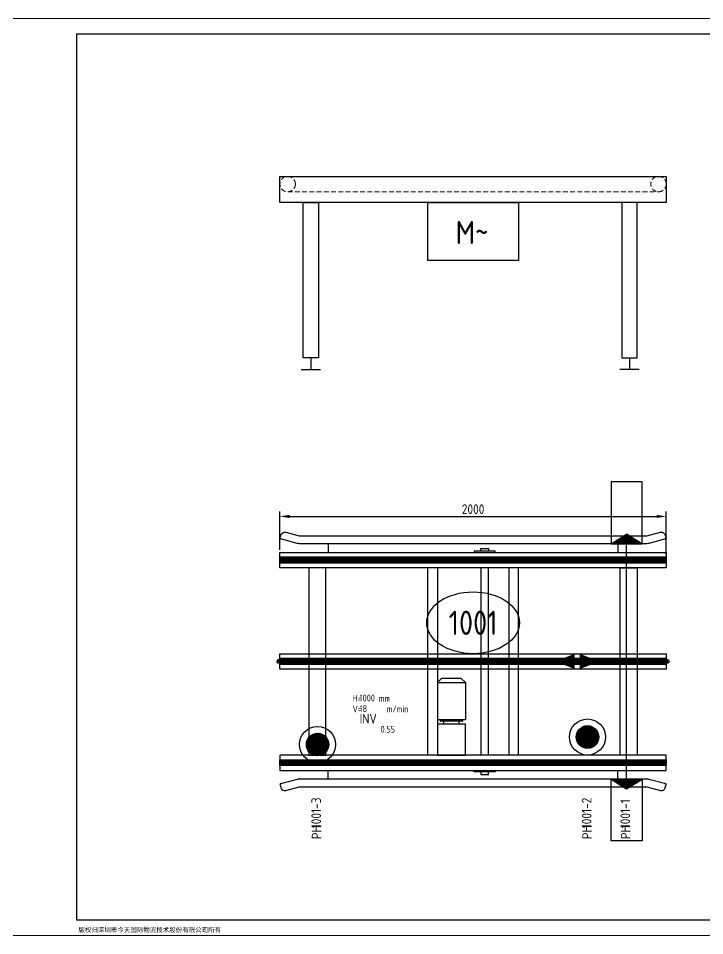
# Model space of a CAD drawing. Header units: millimetres. Extents: x 13310 to 204601, y -25828 to 2684.
# Drawn here: x 40058 to 43611, y -2068 to 2684 of the extents above; entities that cross this region are included whole.
import ezdxf
from ezdxf.enums import TextEntityAlignment as Align

# ---------------------------------------------------------------- set-up
doc = ezdxf.new("R2010")
doc.units = ezdxf.units.MM
for name, pattern in [('CENTER', [2, 1.25, -0.25, 0.25, -0.25]), ('CENTERX2', [20.32, 12.7, -2.54, 2.54, -2.54]), ('DASHED', [0.75, 0.5, -0.25])]:
    doc.linetypes.add(name, pattern=pattern)
for name, color, linetype, lineweight in [('NTI-中心线层', 1, 'CENTER', 5), ('NTI-标注层', 3, 'Continuous', 9), ('NTI-细实线', 7, 'Continuous', 9)]:
    doc.layers.add(name, color=color, linetype=linetype, lineweight=lineweight)
for name, color, linetype in [('NTI-功率', 6, 'Continuous'), ('NTI-电气控制', 1, 'Continuous'), ('NTI-粗实线', 7, 'Continuous'), ('NTI-编号层', 6, 'Continuous')]:
    doc.layers.add(name, color=color, linetype=linetype)
doc.layers.add('NTI-输送设备', color=7, linetype='Continuous', plot=False)
doc.styles.add('NTI标准图块应用文字样式', font='gbenor.shx', dxfattribs={"height": 3.5})
doc.styles.get("Standard").update_dxf_attribs({"font": 'gbenor.shx'})
doc.styles.add('标题栏', font='')
doc.styles.get('标题栏').set_extended_font_data('SimSun')
doc.dimstyles.new('ISO-25', dxfattribs={"dimtxt": 2.5, "dimasz": 2.5, "dimexe": 1.25, "dimexo": 0.625, "dimtad": 1, "dimtxsty": 'Standard', "dimcen": 2.5, "dimadec": 0, "dimazin": 0, "dimtfac": 1, "dimtmove": 0, "dimatfit": 3, "dimfxl": 1, "dimarcsym": 0})

# ---------------------------------------------------------------- blocks, each defined once
blk = doc.blocks.new('*U37')
at = {"layer": 'NTI-输送设备', "linetype": 'DASHED', "lineweight": 9, "ltscale": 50}
blk.add_line((40, 359), (1960, 359), dxfattribs=at)
at = {"layer": 'NTI-输送设备'}
for p, q in [((160, -501), (160, -561)), ((1810, -501), (1810, -561)), ((110, -561), (210, -561)), ((1860, -561), (1760, -561))]:
    blk.add_line(p, q, dxfattribs=at)
for points in [[(0, 439), (2000, 439), (2000, 303), (0, 303)], [(120, 303), (200, 303), (200, -501), (120, -501)], [(765, 303), (1235, 303), (1235, 3), (765, 3)], [(1850, 303), (1770, 303), (1770, -501), (1850, -501)]]:
    blk.add_lwpolyline(points, close=True, dxfattribs=at)
at = {"layer": 'NTI-输送设备', "linetype": 'DASHED', "lineweight": 9, "ltscale": 50}
for centre in [(40, 399), (1960, 399)]:
    blk.add_circle(centre, 40, dxfattribs=at)
at = {"layer": 'NTI-输送设备', "color": 7, "ltscale": 4, "insert": (994.7, 148.3), "char_height": 120, "width": 1664.999, "attachment_point": 5}
blk.add_mtext('M~', dxfattribs=at)
blk = doc.blocks.new('*D440')
at = {"layer": 'Defpoints', "color": 0, "lineweight": -3, "transparency": 16777216}
for p in [(2005, 751.2), (5, 565), (2005, 540)]:
    blk.add_point(p, dxfattribs=at)
at = {"layer": 'NTI-标注层', "color": 0, "lineweight": -2, "transparency": 16777216}
for p, q in [((5, 577.5), (5, 776.2)), ((2005, 552.5), (2005, 776.2)), ((55, 751.2), (1955, 751.2))]:
    blk.add_line(p, q, dxfattribs=at)
at = {"layer": 'NTI-标注层', "color": 0, "lineweight": -3, "transparency": 16777216}
for points in [[(55, 759.5), (55, 742.9), (5, 751.2)], [(1955, 759.5), (1955, 742.9), (2005, 751.2)]]:
    blk.add_solid(points, dxfattribs=at)
at = {"layer": 'NTI-标注层', "color": 0, "transparency": 16777216, "insert": (1005, 788.7), "char_height": 50, "attachment_point": 5}
blk.add_mtext('2000', dxfattribs=at)
blk = doc.blocks.new('NTI-光电开关示意')
at = {"layer": 'NTI-电气控制'}
h = blk.add_hatch(dxfattribs=at)
h.set_pattern_fill('ANSI31', color=256, scale=2, angle=360, style=0)
h.set_pattern_definition([(45, (-80, 1220.01195), (-0.176776695, 0.176776695), [])])
h.paths.add_polyline_path([(0, -50), (80, 0), (-80, 0)])
h = blk.add_hatch(dxfattribs=at)
h.set_pattern_fill('ANSI31', color=256, scale=4, angle=360, style=0)
h.set_pattern_definition([(45, (-80, 1220.01195), (-0.3535534, 0.3535534), [])])
h.paths.add_polyline_path([(0, -50), (80, 0), (-80, 0)])
h = blk.add_hatch(dxfattribs=at)
h.set_pattern_fill('ANSI31', color=256, scale=12, angle=360, style=0)
h.set_pattern_definition([(45, (-80, 1220.012), (-1.0606602, 1.0606602), [])])
h.paths.add_polyline_path([(0, -50), (80, 0), (-80, 0)])
for color in [256, 1]:
    blk.add_hatch(color=color, dxfattribs=at).paths.add_polyline_path([(0, -50), (80, 0), (-80, 0)])
at = {"layer": 'NTI-电气控制', "color": 7}
for p, q in [((-80, -320), (-80, 0)), ((-80, 0), (80, 0)), ((-80, 0), (0, -50)), ((0, -50), (80, 0)), ((80, 0), (80, -320)), ((80, -320), (-80, -320))]:
    blk.add_line(p, q, dxfattribs=at)
blk = doc.blocks.new('NTI-物流方向示意')
at = {"layer": 'NTI-标注层'}
blk.add_lwpolyline([(0, 0, 0, 80, 0), (-100, 0, 50, 50, 0)], format="xyseb", dxfattribs=at)
blk = doc.blocks.new('*U439')
at = {"layer": 'NTI-电气控制'}
h = blk.add_hatch(dxfattribs=at)
h.set_pattern_fill('ANSI37', color=1, scale=3, style=0)
h.set_pattern_definition([(45, (-80408.3434, -136493.9207), (-3.36759605, 3.36759605), []), (135, (-80408.3434, -136493.9207), (-3.36759605, -3.36759605), [])])
h.paths.add_polyline_path([(141.765, -430.065, 1), (258.235, -430.065, 1)])
h = blk.add_hatch(dxfattribs=at)
h.set_pattern_fill('ANSI37', color=1, scale=3, style=0)
h.set_pattern_definition([(45, (-79011.4343, -136455.4413), (-3.36759605, 3.36759605), []), (135, (-79011.4343, -136455.4413), (-3.36759605, -3.36759605), [])])
h.paths.add_polyline_path([(1538.674, -391.586, 1), (1655.144, -391.586, 1)])
at = {"layer": 'NTI-中心线层', "linetype": 'CENTERX2', "lineweight": 0}
blk.add_line((5, 0), (2005, 0), dxfattribs=at)
at = {"layer": 'NTI-电气控制', "color": 1}
blk.add_line((1800, -610), (1800, 610), dxfattribs=at)
at = {"layer": 'NTI-电气控制', "color": 5}
for centre in [(1596.909, -391.586), (200, -430.065)]:
    blk.add_circle(centre, 93.414, dxfattribs=at)
at = {"layer": 'NTI-电气控制', "color": 1}
for centre in [(200, -430.065), (1596.909, -391.586)]:
    blk.add_circle(centre, 58.235, dxfattribs=at)
at = {"layer": 'NTI-编号层', "ltscale": 10}
blk.add_ellipse((1005, 200), major_axis=(240, 0), ratio=0.66666667, dxfattribs=at)
at = {"layer": 'NTI-输送设备'}
for p, q in [((255, 610), (255, 565)), ((1755, 610), (1755, 565)), ((6, -510), (6, -540)), ((7, -510), (7, -540)), ((8, -510), (8, -540)), ((255, -610), (255, -565)), ((1755, -610), (1755, -565))]:
    blk.add_line(p, q, dxfattribs=at)
at = {"layer": 'NTI-输送设备', "color": 5}
for p, q in [((-7.071, 7.071), (7.071, -7.071)), ((-7.071, -7.071), (7.071, 7.071)), ((2002.929, 7.071), (2017.071, -7.071)), ((2002.929, -7.071), (2017.071, 7.071))]:
    blk.add_line(p, q, dxfattribs=at)
at = {"layer": 'NTI-输送设备', "color": 2}
for p, q in [((841, -88.5), (820, -109.5)), ((944, -88.5), (841, -88.5)), ((944, -88.5), (841, -88.5)), ((965, -109.5), (944, -88.5)), ((965, -109.5), (944, -88.5)), ((820, -109.5), (965, -109.5)), ((820, -109.5), (965, -109.5)), ((965, -109.5), (965, -301.8)), ((965, -109.5), (965, -301.8)), ((965, -301.8), (820, -301.8)), ((965, -301.8), (820, -301.8)), ((965, -325), (820, -325)), ((965, -325), (820, -325)), ((834, -301.8), (834, -306.8)), ((834, -301.8), (834, -306.8)), ((948, -309.8), (837, -309.8)), ((948, -309.8), (837, -309.8)), ((852.5, -312.8), (852.5, -324.8)), ((852.5, -312.8), (852.5, -324.8)), ((932.5, -324.8), (932.5, -312.8)), ((932.5, -324.8), (932.5, -312.8)), ((951, -306.8), (951, -301.8)), ((951, -306.8), (951, -301.8)), ((965, -485), (965, -325)), ((965, -485), (965, -325)), ((820, -485), (965, -485)), ((820, -485), (965, -485))]:
    blk.add_line(p, q, dxfattribs=at)
at = {"layer": 'NTI-输送设备'}
for points in [[(104.701, 610, -0.06554346), (94.348, 611.363), (14.659, 632.716), (12.775, 633.22), (10.963, 633.706), (9.293, 634.153), (7.829, 634.546), (6.628, 634.868), (5.735, 635.107), (5.185, 635.254), (5, 635.304), (6.035, 639.167), (10.176, 654.622, -0.41421356), (34.671, 668.764), (104.701, 650), (1905.299, 650), (1975.329, 668.764, -0.41421356), (1999.824, 654.622), (2003.188, 642.065), (2003.34, 641.5), (2003.485, 640.956), (2003.62, 640.455), (2003.737, 640.016), (2003.834, 639.656), (2003.906, 639.388), (2003.95, 639.223), (2003.965, 639.167), (2005, 635.304), (2004.814, 635.254), (2004.265, 635.107), (2003.372, 634.868), (2002.171, 634.546), (2000.707, 634.153), (1999.037, 633.706), (1997.225, 633.22), (1995.341, 632.716), (1915.652, 611.363, -0.06554346), (1905.299, 610), (104.701, 610)], [(104.701, -610, 0.06554346), (94.348, -611.363), (14.659, -632.716), (12.775, -633.22), (10.963, -633.706), (9.293, -634.153), (7.829, -634.546), (6.628, -634.868), (5.735, -635.107), (5.185, -635.254), (5, -635.304), (6.035, -639.167), (10.176, -654.622, 0.41421356), (34.671, -668.764), (104.701, -650), (1905.299, -650), (1975.329, -668.764, 0.41421356), (1999.824, -654.622), (2003.188, -642.065), (2003.34, -641.5), (2003.485, -640.956), (2003.62, -640.455), (2003.737, -640.016), (2003.834, -639.656), (2003.906, -639.388), (2003.95, -639.223), (2003.965, -639.167), (2005, -635.304), (2004.814, -635.254), (2004.265, -635.107), (2003.372, -634.868), (2002.171, -634.546), (2000.707, -634.153), (1999.037, -633.706), (1997.225, -633.22), (1995.341, -632.716), (1915.652, -611.363, 0.06554346), (1905.299, -610), (104.701, -610)]]:
    blk.add_lwpolyline(points, format="xyb", dxfattribs=at)
for points in [[(1119, 565), (1119, 572), (1011, 572), (1011, 565)], [(1119, 565), (1119, 572), (1011, 572), (1011, 565)], [(770, -485), (770, 485)], [(770, -485), (770, 485)], [(820, 485), (820, -485)], [(820, 485), (820, -485)], [(1045, 485), (1045, -485)], [(1045, 485), (1045, -485)], [(1085, -485), (1085, 485)], [(1085, -485), (1085, 485)], [(1190, 485), (1190, -485)], [(1190, 485), (1190, -485)], [(1240, -485), (1240, 485)], [(1240, -485), (1240, 485)], [(1119, -565), (1119, -572), (1011, -572), (1011, -565)], [(1119, -565), (1119, -572), (1011, -572), (1011, -565)]]:
    blk.add_lwpolyline(points, dxfattribs=at)
for points in [[(1045, 585), (1085, 585), (1085, 572), (1045, 572)], [(1045, 585), (1085, 585), (1085, 572), (1045, 572)], [(5, 565), (2005, 565), (2005, 485), (5, 485)], [(5, 510), (2005, 510), (2005, 540), (5, 540)], [(243, 485), (155, 485), (155, -485), (243, -485)], [(1767, 485), (1855, 485), (1855, -485), (1767, -485)], [(5, 40), (2005, 40), (2005, -40), (5, -40)], [(5, -15), (2005, -15), (2005, 15), (5, 15)], [(5, -565), (2005, -565), (2005, -485), (5, -485)], [(5, -510), (2005, -510), (2005, -540), (5, -540)], [(5, -510), (2005, -510), (2005, -540), (5, -540)], [(1045, -585), (1085, -585), (1085, -572), (1045, -572)], [(1045, -585), (1085, -585), (1085, -572), (1045, -572)]]:
    blk.add_lwpolyline(points, close=True, dxfattribs=at)
at = {"layer": 'NTI-输送设备', "const_width": 30}
for points in [[(5, 525), (2005, 525)], [(5, 0), (2005, 0)], [(5, -525), (2005, -525)]]:
    blk.add_lwpolyline(points, dxfattribs=at)
at = {"layer": 'NTI-输送设备', "color": 5}
for centre in [(0, 0), (2010, 0)]:
    blk.add_circle(centre, 10, dxfattribs=at)
at = {"layer": 'NTI-输送设备', "color": 2}
for centre, start, end in [((837, -306.8), 180, 270), ((837, -306.8), 180, 270), ((849.5, -312.8), 0, 90), ((849.5, -312.8), 0, 90), ((935.5, -312.8), 90, 180), ((935.5, -312.8), 90, 180), ((948, -306.8), 270, 0), ((948, -306.8), 270, 0)]:
    blk.add_arc(centre, 3, start, end, dxfattribs=at)
at = {"xscale": -1}
blk.add_blockref('NTI-物流方向示意', (1431.572, 0), dxfattribs=at)
blk.add_blockref('NTI-物流方向示意', (1656.572, 0))
at = {"layer": 'NTI-电气控制', "xscale": -1, "rotation": 180}
blk.add_blockref('NTI-光电开关示意', (1800, 610), dxfattribs=at)
at = {"layer": 'NTI-电气控制'}
blk.add_blockref('NTI-光电开关示意', (1800, -610), dxfattribs=at)
at = {"layer": 'NTI-功率', "style": 'NTI标准图块应用文字样式'}
blk.add_attdef('005电机功率(KW)', text='', height=35, dxfattribs=at).set_placement((601.073, -351.252), align=Align.MIDDLE_RIGHT)
at = {"layer": 'NTI-标注层', "char_height": 35, "attachment_point": 7, "style": 'NTI标准图块应用文字样式'}
for s, insert in [('H=', (380.895, -208.515)), ('mm', (516.926, -208.515)), ('V=', (380.895, -263.932)), ('m/min', (558.429, -263.932))]:
    blk.add_mtext_dynamic_manual_height_columns(s, width=11.86881, gutter_width=17.5, heights=[0], dxfattribs=dict(at, insert=insert))
at = {"layer": 'NTI-标注层', "style": 'NTI标准图块应用文字样式'}
for tag, p in [('003输送高度(mm)', (417.79, -217.265)), ('004输送速度(m/min)', (417.79, -272.682))]:
    blk.add_attdef(tag, text='', height=35, dxfattribs=at).set_placement(p, align=Align.BOTTOM_LEFT)
for tag, flags, p in [('005额定载荷(kg)', 1, (685.915, -423.477)), ('011备注', 1, (685.915, -478.894)), ('012设计单位', 3, (685.915, -527.224))]:
    blk.add_attdef(tag, text='', height=35, dxfattribs=dict(at, flags=flags)).set_placement(p, align=Align.MIDDLE_RIGHT)
at = {"layer": 'NTI-电气控制', "color": 1, "char_height": 50, "attachment_point": 7, "rotation": 90, "style": 'NTI标准图块应用文字样式'}
for insert in [(220.056, -921.155), (1620.056, -921.155), (1820.056, -921.155)]:
    blk.add_mtext_dynamic_manual_height_columns('PH     ', width=378.69323, gutter_width=17.5, heights=[0], dxfattribs=dict(at, insert=insert))
at = {"layer": 'NTI-电气控制', "style": 'NTI标准图块应用文字样式'}
blk.add_attdef('007控制方式', text='', height=50, dxfattribs=at).set_placement((417.79, -337.011), align=Align.BOTTOM_LEFT)
for tag, p in [('3#光电编号', (232.556, -865)), ('2#光电编号', (1632.556, -865)), ('1#光电编号', (1832.556, -865))]:
    blk.add_attdef(tag, text='', height=50, rotation=90, dxfattribs=at).set_placement(p, align=Align.BOTTOM_LEFT)
at = {"layer": 'NTI-编号层', "style": 'NTI标准图块应用文字样式'}
blk.add_attdef('000设备编号', text='', height=125, dxfattribs=at).set_placement((1005, 200), align=Align.MIDDLE)
at = {"layer": 'NTI-标注层'}
dim = blk.add_linear_dim(base=(2005, 751.208), p1=(5, 565), p2=(2005, 540), dimstyle='ISO-25', override={"dimscale": 20, "dimfxl": 2.5}, dxfattribs=at)
dim.commit()
dim.dimension.update_dxf_attribs({"geometry": '*D440', "text_midpoint": (1005, 788.708)})

msp = doc.modelspace()

# ---------------------------------------------------------------- linework, layer by layer
at = {"layer": 'NTI-粗实线'}
msp.add_lwpolyline([(40361.4, -1988.4), (40361.4, 2603.6), (46601.4, 2603.6), (46601.4, -1988.4)], close=True, dxfattribs=at)
at = {"layer": 'NTI-细实线'}
msp.add_lwpolyline([(39961.4, -2068.4), (39961.4, 2683.6), (46681.4, 2683.6), (46681.4, -2068.4)], close=True, dxfattribs=at)

# ---------------------------------------------------------------- block references
msp.add_blockref('*U439', (41407.2, -647.8)).add_auto_attribs({'000设备编号': '1001', '003输送高度(mm)': '1000', '004输送速度(m/min)': '18', '005电机功率(KW)': '0.55', '007控制方式': 'INV', '1#光电编号': '1001-1', '2#光电编号': '1001-2', '3#光电编号': '1001-3'})
at = {"layer": 'NTI-输送设备'}
msp.add_blockref('*U37', (41412.2, 1426.1), dxfattribs=at)

# ---------------------------------------------------------------- next in the draw order: texts
at = {"layer": 'NTI-细实线', "insert": (40738.3, -2039.9), "char_height": 24, "width": 2614.804, "attachment_point": 5, "style": '标题栏', "bg_fill": 2}
msp.add_mtext('版权归深圳市今天国际物流技术股份有限公司所有', dxfattribs=at)

# ---------------------------------------------------------------- next in the draw order: texts
msp.add_mtext('版权归深圳市今天国际物流技术股份有限公司所有', dxfattribs=at)

doc.saveas('drawing.dxf')
